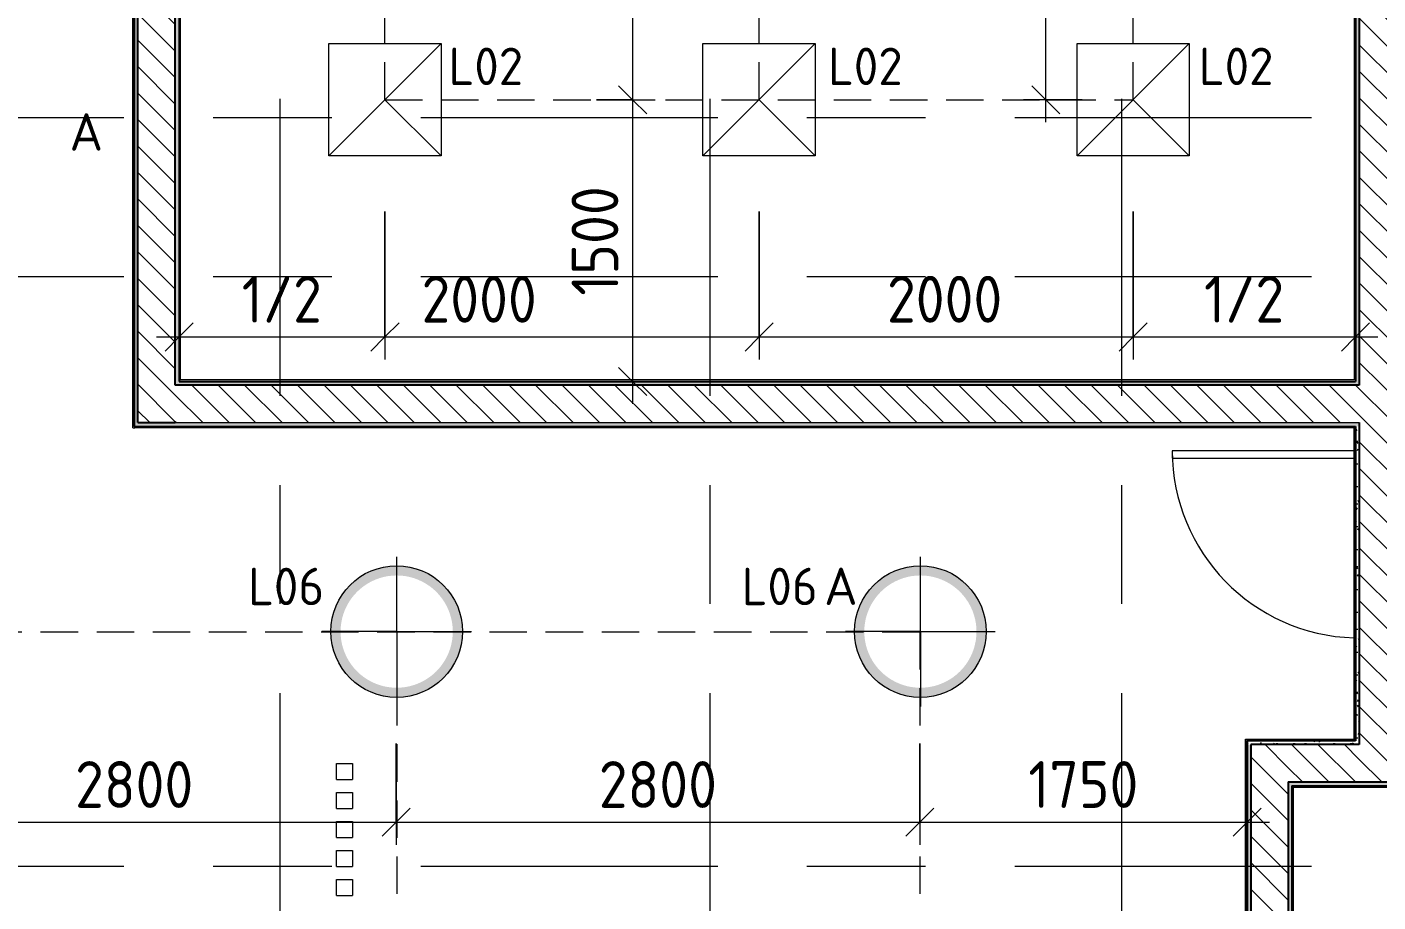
# Model space of a CAD drawing. Header units: millimetres. Extents: x 35802 to 233035, y -8553 to 29000.
# Drawn here: x 50807 to 58030, y 17959 to 22633 of the extents above; entities that cross this region are included whole.
import ezdxf

# ---------------------------------------------------------------- set-up
doc = ezdxf.new("R2010")
doc.units = ezdxf.units.MM
doc.linetypes.add('ADSK_Штрих_ш2 п1', pattern=[300, 200, -100])
doc.linetypes.add('Осевая', pattern=[3175, 635, -476.25, 1587.5, -476.25])
for name, color, linetype, lineweight in [('A-ANNO-DIMS', 7, 'Continuous', 9), ('A-ANNO-DIMS-100', 7, 'Continuous', 9), ('A-ANNO-NOTE', 7, 'Continuous', 9), ('A-DETL-1', 7, 'ADSK_Штрих_ш2 п1', 9), ('A-DOOR', 7, 'Continuous', 9), ('A-DOOR-1', 7, 'Continuous', 13), ('A-WALL', 7, 'Continuous', 9), ('E-LITE-EQPM-IDEN', 7, 'Continuous', 9), ('I-WALL', 7, 'Continuous', 9), ('Оси-2', 7, 'Осевая', 9)]:
    doc.layers.add(name, color=color, linetype=linetype, lineweight=lineweight)
for name, color, linetype, lineweight, true_color in [('A-CLNG-1', 7, 'Continuous', 9, 0xc0c0c0), ('A-WALL-2', 7, 'Continuous', 25, 0x3c3c3c), ('A-WALL-FNSH-2', 7, 'Continuous', 13, 0x3c3c3c), ('G-ANNO-TEXT-1', 1, 'Continuous', 9, 0xff0000)]:
    doc.layers.add(name, color=color, linetype=linetype, lineweight=lineweight, true_color=true_color)
doc.styles.add('GOST Common', font='GOST_Common.ttf', dxfattribs={"height": 200})
doc.styles.add('ISOCPEUR', font='isocpeur.ttf', dxfattribs={"width": 0.9, "height": 250})
doc.styles.add('ISOCPEUR_1', font='isocpeur.ttf', dxfattribs={"height": 200})
doc.dimstyles.new('ISO-2_5_0_9К_БОЛЬШОЙ', dxfattribs={"dimscale": 304.8, "dimtxt": 248.995294, "dimasz": 0.492126, "dimexe": 0.393701, "dimexo": 0.984252, "dimgap": 0, "dimtad": 1, "dimdec": 0, "dimrnd": 10, "dimzin": 0, "dimdsep": 46, "dimtxsty": 'ISOCPEUR', "dimblk1": 'OBLIQUE', "dimblk2": 'OBLIQUE', "dimsah": 1, "dimcen": 0.09, "dimdle": 0.393701, "dimazin": 0, "dimtfac": 1, "dimtdec": 4, "dimtix": 1, "dimtmove": 0, "dimatfit": 3, "dimfxl": 1, "dimtvp": 1, "dimtolj": 1, "dimtzin": 0, "dimarcsym": 2})
doc.dimstyles.new('ISO-2_5_0_9К_БОЛЬШОЙ_1', dxfattribs={"dimscale": 304.8, "dimtxt": 248.995294, "dimasz": 0.492126, "dimexe": 0.393701, "dimexo": 0.984252, "dimgap": 0, "dimtad": 1, "dimdec": 0, "dimrnd": 10, "dimzin": 0, "dimdsep": 46, "dimtxsty": 'ISOCPEUR', "dimblk1": 'OBLIQUE', "dimblk2": 'OBLIQUE', "dimsah": 1, "dimcen": 0.09, "dimdle": 0.393701, "dimazin": 0, "dimtfac": 1, "dimtdec": 4, "dimtix": 1, "dimtmove": 2, "dimatfit": 3, "dimfxl": 1, "dimtvp": 1, "dimtolj": 1, "dimtzin": 0, "dimarcsym": 2})
pattern_1 = [(135, (0, 0), (-70.71068, -70.71068), [])]
pattern_2 = [(0, (0, 0), (121.92, 30.48), [10.058, -81.382, 10.058, -81.382, -487.68]), (0, (0, 0), (121.92, 30.48), [-182.88, 10.058, -172.822, 10.058, -81.382, -213.36]), (0, (0, 0), (121.92, 30.48), [-457.2, 10.058, -50.902, 10.058, -142.342]), (120, (45.72, 15.24), (-87.356454, 90.345817), [10.058, -81.382, 10.058, -81.382, -487.68]), (120, (45.72, 15.24), (-87.356454, 90.345817), [-182.88, 10.058, -172.822, 10.058, -81.382, -213.36]), (120, (45.72, 15.24), (-87.356454, 90.345817), [-457.2, 10.058, -50.902, 10.058, -142.342]), (240, (60.96, 76.2), (-34.563546, -120.825817), [10.058, -81.382, 10.058, -81.382, -487.68]), (240, (60.96, 76.2), (-34.563546, -120.825817), [-182.88, 10.058, -172.822, 10.058, -81.382, -213.36]), (240, (60.96, 76.2), (-34.563546, -120.825817), [-457.2, 10.058, -50.902, 10.058, -142.342])]

# ---------------------------------------------------------------- blocks, each defined once
blk = doc.blocks.new('110_Дверь_СКБ_1Ст_Внутренняя1 - Д-12 EIW 1100x2100h_кладовые _все__ коридор _между помещениями блока столовой__ моечные _все_-32936079-План расстановки осветительного оборудования 1 этажа в осях 12-23')
at = {"layer": 'A-DOOR'}
for start, end in [(90, 178.39113), (178.39113, 178.79335)]:
    blk.add_arc((512.5, 100), 1000, start, end, dxfattribs=at)
at = {"layer": 'A-DOOR-1'}
for p, q in [((512.5, 1100), (472.5, 1100)), ((472.5, 1100), (472.5, 128)), ((512.5, 128), (512.5, 1100)), ((472.5, 128), (472.5, 121)), ((512.5, 121), (512.5, 128))]:
    blk.add_line(p, q, dxfattribs=at)
blk = doc.blocks.new('DIMBLOCK47-План расстановки осветительного оборудования 1 этажа в осях 12-23')
at = {"layer": 'A-ANNO-DIMS-100'}
for p, q in [((52780, 18806), (52780, 18265)), ((52780, 18385), (52780, 18806)), ((49980, 18191.1), (49980, 18505)), ((49860, 18385), (52780, 18385)), ((49980, 18385), (49980, 18191.1))]:
    blk.add_line(p, q, dxfattribs=at)
at = {"layer": 'A-ANNO-DIMS-100', "lineweight": 20}
for p, q in [((49980, 18385), (50055, 18460)), ((52780, 18385), (52855, 18460)), ((49980, 18385), (49905, 18310)), ((52780, 18385), (52705, 18310))]:
    blk.add_line(p, q, dxfattribs=at)
at = {"layer": 'A-ANNO-DIMS-100', "color": 0, "insert": (51064, 18711.6), "char_height": 250, "width": 758.478, "attachment_point": 1, "line_spacing_factor": 1.149209, "style": 'ISOCPEUR'}
blk.add_mtext('2800', dxfattribs=at)
blk = doc.blocks.new('_Oblique')
at = {"color": 0, "linetype": 'ByBlock', "lineweight": -2}
blk.add_line((-0.5, -0.5), (0.5, 0.5), dxfattribs=at)
blk = doc.blocks.new('DIMBLOCK48-План расстановки осветительного оборудования 1 этажа в осях 12-23')
at = {"layer": 'A-ANNO-DIMS-100'}
for p, q in [((52780, 18806), (52780, 18265)), ((52780, 18385), (52780, 18806)), ((55580, 18806), (55580, 18265)), ((55580, 18385), (55580, 18806)), ((52780, 18385), (55580, 18385))]:
    blk.add_line(p, q, dxfattribs=at)
at = {"layer": 'A-ANNO-DIMS-100', "lineweight": 20}
for p, q in [((52780, 18385), (52855, 18460)), ((55580, 18385), (55655, 18460)), ((52780, 18385), (52705, 18310)), ((55580, 18385), (55505, 18310))]:
    blk.add_line(p, q, dxfattribs=at)
at = {"layer": 'A-ANNO-DIMS-100', "color": 0, "insert": (53864, 18711.6), "char_height": 250, "width": 758.478, "attachment_point": 1, "line_spacing_factor": 1.149209, "style": 'ISOCPEUR'}
blk.add_mtext('2800', dxfattribs=at)
blk = doc.blocks.new('DIMBLOCK49-План расстановки осветительного оборудования 1 этажа в осях 12-23')
at = {"layer": 'A-ANNO-DIMS-100'}
for p, q in [((55580, 18806), (55580, 18265)), ((55580, 18385), (55580, 18806)), ((57330, 18191.1), (57330, 18505)), ((55580, 18385), (57450, 18385)), ((57330, 18385), (57330, 18191.1))]:
    blk.add_line(p, q, dxfattribs=at)
at = {"layer": 'A-ANNO-DIMS-100', "lineweight": 20}
for p, q in [((55580, 18385), (55655, 18460)), ((57330, 18385), (57405, 18460)), ((55580, 18385), (55505, 18310)), ((57330, 18385), (57255, 18310))]:
    blk.add_line(p, q, dxfattribs=at)
at = {"layer": 'A-ANNO-DIMS-100', "color": 0, "insert": (56160.5, 18711.6), "char_height": 250, "width": 706.764, "attachment_point": 1, "line_spacing_factor": 1.149209, "style": 'ISOCPEUR'}
blk.add_mtext('1750', dxfattribs=at)
blk = doc.blocks.new('DIMBLOCK55-План расстановки осветительного оборудования 1 этажа в осях 12-23')
at = {"layer": 'A-ANNO-DIMS-100'}
for p, q in [((52721, 21647.5), (52721, 20857.5)), ((52721, 20977.5), (52721, 21647.5)), ((51620, 20783.6), (51620, 21097.5)), ((51500, 20977.5), (52721, 20977.5)), ((51620, 20977.5), (51620, 20783.6))]:
    blk.add_line(p, q, dxfattribs=at)
at = {"layer": 'A-ANNO-DIMS-100', "lineweight": 20}
for p, q in [((51620, 20977.5), (51695, 21052.5)), ((52721, 20977.5), (52796, 21052.5)), ((51620, 20977.5), (51545, 20902.5)), ((52721, 20977.5), (52646, 20902.5))]:
    blk.add_line(p, q, dxfattribs=at)
at = {"layer": 'A-ANNO-DIMS-100', "color": 0, "insert": (51955, 21304.2), "char_height": 250, "width": 517.144, "attachment_point": 1, "line_spacing_factor": 1.149209, "style": 'ISOCPEUR'}
blk.add_mtext('1/2', dxfattribs=at)
blk = doc.blocks.new('DIMBLOCK56-План расстановки осветительного оборудования 1 этажа в осях 12-23')
at = {"layer": 'A-ANNO-DIMS-100'}
for p, q in [((52721, 21647.5), (52721, 20857.5)), ((52721, 20977.5), (52721, 21647.5)), ((54721, 21647.5), (54721, 20857.5)), ((54721, 20977.5), (54721, 21647.5)), ((52721, 20977.5), (54721, 20977.5))]:
    blk.add_line(p, q, dxfattribs=at)
at = {"layer": 'A-ANNO-DIMS-100', "lineweight": 20}
for p, q in [((52721, 20977.5), (52796, 21052.5)), ((54721, 20977.5), (54796, 21052.5)), ((52721, 20977.5), (52646, 20902.5)), ((54721, 20977.5), (54646, 20902.5))]:
    blk.add_line(p, q, dxfattribs=at)
at = {"layer": 'A-ANNO-DIMS-100', "color": 0, "insert": (52916.2, 21304.2), "char_height": 250, "width": 758.478, "attachment_point": 1, "line_spacing_factor": 1.149209, "style": 'ISOCPEUR'}
blk.add_mtext('2000', dxfattribs=at)
blk = doc.blocks.new('DIMBLOCK57-План расстановки осветительного оборудования 1 этажа в осях 12-23')
at = {"layer": 'A-ANNO-DIMS-100'}
for p, q in [((54721, 21647.5), (54721, 20857.5)), ((54721, 20977.5), (54721, 21647.5)), ((56721, 21647.5), (56721, 20857.5)), ((56721, 20977.5), (56721, 21647.5)), ((54721, 20977.5), (56721, 20977.5))]:
    blk.add_line(p, q, dxfattribs=at)
at = {"layer": 'A-ANNO-DIMS-100', "lineweight": 20}
for p, q in [((54721, 20977.5), (54796, 21052.5)), ((56721, 20977.5), (56796, 21052.5)), ((54721, 20977.5), (54646, 20902.5)), ((56721, 20977.5), (56646, 20902.5))]:
    blk.add_line(p, q, dxfattribs=at)
at = {"layer": 'A-ANNO-DIMS-100', "color": 0, "insert": (55405, 21304.2), "char_height": 250, "width": 758.478, "attachment_point": 1, "line_spacing_factor": 1.149209, "style": 'ISOCPEUR'}
blk.add_mtext('2000', dxfattribs=at)
blk = doc.blocks.new('DIMBLOCK58-План расстановки осветительного оборудования 1 этажа в осях 12-23')
at = {"layer": 'A-ANNO-DIMS-100'}
for p, q in [((56721, 21647.5), (56721, 20857.5)), ((56721, 20977.5), (56721, 21647.5)), ((57910, 20783.6), (57910, 21097.5)), ((56721, 20977.5), (58030, 20977.5)), ((57910, 20977.5), (57910, 20783.6))]:
    blk.add_line(p, q, dxfattribs=at)
at = {"layer": 'A-ANNO-DIMS-100', "lineweight": 20}
for p, q in [((56721, 20977.5), (56796, 21052.5)), ((57910, 20977.5), (57985, 21052.5)), ((56721, 20977.5), (56646, 20902.5)), ((57910, 20977.5), (57835, 20902.5))]:
    blk.add_line(p, q, dxfattribs=at)
at = {"layer": 'A-ANNO-DIMS-100', "color": 0, "insert": (57100, 21304.2), "char_height": 250, "width": 517.144, "attachment_point": 1, "line_spacing_factor": 1.149209, "style": 'ISOCPEUR'}
blk.add_mtext('1/2', dxfattribs=at)
blk = doc.blocks.new('DIMBLOCK253-План расстановки осветительного оборудования 1 этажа в осях 12-23')
at = {"layer": 'A-ANNO-DIMS-100'}
for p, q in [((54045.1, 23870), (54045.1, 22245)), ((53851.2, 23750), (54165.1, 23750)), ((54045.1, 23750), (53851.2, 23750)), ((53851.2, 22245), (54165.1, 22245)), ((54045.1, 22245), (53851.2, 22245))]:
    blk.add_line(p, q, dxfattribs=at)
at = {"layer": 'A-ANNO-DIMS-100', "lineweight": 20}
for p, q in [((54045.1, 23750), (53970.1, 23825)), ((54045.1, 23750), (54120.1, 23675)), ((54045.1, 22245), (53970.1, 22320)), ((54045.1, 22245), (54120.1, 22170))]:
    blk.add_line(p, q, dxfattribs=at)
at = {"layer": 'A-ANNO-DIMS-100', "color": 0, "insert": (53718.5, 22703), "char_height": 250, "width": 706.764, "attachment_point": 1, "rotation": 90, "line_spacing_factor": 1.149209, "style": 'ISOCPEUR'}
blk.add_mtext('1500', dxfattribs=at)
blk = doc.blocks.new('DIMBLOCK254-План расстановки осветительного оборудования 1 этажа в осях 12-23')
at = {"layer": 'A-ANNO-DIMS-100', "lineweight": 20}
for p, q in [((54045.1, 22245), (53970.1, 22320)), ((54045.1, 22245), (54120.1, 22170)), ((54045.1, 20740), (53970.1, 20815)), ((54045.1, 20740), (54120.1, 20665))]:
    blk.add_line(p, q, dxfattribs=at)
at = {"layer": 'A-ANNO-DIMS-100'}
for p, q in [((53851.2, 22245), (54165.1, 22245)), ((54045.1, 22245), (53851.2, 22245)), ((54045.1, 22245), (54045.1, 20620)), ((53851.2, 20740), (54165.1, 20740)), ((54045.1, 20740), (53851.2, 20740))]:
    blk.add_line(p, q, dxfattribs=at)
at = {"layer": 'A-ANNO-DIMS-100', "color": 0, "insert": (53718.5, 21198), "char_height": 250, "width": 706.764, "attachment_point": 1, "rotation": 90, "line_spacing_factor": 1.149209, "style": 'ISOCPEUR'}
blk.add_mtext('1500', dxfattribs=at)
blk = doc.blocks.new('DIMBLOCK256-План расстановки осветительного оборудования 1 этажа в осях 12-23')
at = {"layer": 'A-ANNO-DIMS-100', "lineweight": 20}
for p, q in [((56254.3, 23869), (56179.3, 23944)), ((56254.3, 23869), (56329.3, 23794)), ((56254.3, 22245), (56179.3, 22320)), ((56254.3, 22245), (56329.3, 22170))]:
    blk.add_line(p, q, dxfattribs=at)
at = {"layer": 'A-ANNO-DIMS-100'}
for p, q in [((56448.3, 23869), (56134.3, 23869)), ((56254.3, 22125), (56254.3, 23869)), ((56254.3, 23869), (56448.3, 23869)), ((56448.3, 22245), (56134.3, 22245)), ((56254.3, 22245), (56448.3, 22245))]:
    blk.add_line(p, q, dxfattribs=at)
at = {"layer": 'A-ANNO-DIMS-100', "color": 0, "insert": (55927.7, 22841.5), "char_height": 250, "width": 517.144, "attachment_point": 1, "rotation": 90, "line_spacing_factor": 1.149209, "style": 'ISOCPEUR'}
blk.add_mtext('1/2', dxfattribs=at)

msp = doc.modelspace()

# ---------------------------------------------------------------- hatches: boundary and pattern name
at = {"layer": 'A-ANNO-NOTE'}
h = msp.add_hatch(color=256, dxfattribs=at)
h.paths.add_polyline_path([(52783.5, 19051.4), (52811.1, 19052.5), (52838.6, 19055.8), (52865.7, 19061.1), (52892.3, 19068.7), (52918.2, 19078.2), (52943.3, 19089.8), (52967.5, 19103.3), (52990.4, 19118.7), (53012.1, 19135.8), (53032.4, 19154.5), (53051.2, 19174.8), (53070.9, 19200.2), (53083.7, 19219.5), (53097.2, 19243.6), (53108.8, 19268.7), (53118.3, 19294.7), (53125.8, 19321.3), (53131.2, 19348.4), (53134.5, 19375.8), (53135.6, 19403.5), (53134.5, 19431.1), (53131.2, 19458.8), (53125.8, 19485.6), (53118.3, 19512.2), (53108.8, 19538.2), (53097.2, 19563.3), (53083.3, 19588), (53068.3, 19610.4), (53051.2, 19632.1), (53032.4, 19652.4), (53012.1, 19671.1), (52990.4, 19688.3), (52967.5, 19703.6), (52942.9, 19717.3), (52918.2, 19728.7), (52892.3, 19738.3), (52865.7, 19745.8), (52838.6, 19751.2), (52811.1, 19754.4), (52783.5, 19755.5), (52755.9, 19754.4), (52728.4, 19751.2), (52701.3, 19745.8), (52674.7, 19738.3), (52648.8, 19728.7), (52623.7, 19717.1), (52599.6, 19703.6), (52576.6, 19688.3), (52554.9, 19671.1), (52534.6, 19652.4), (52515.8, 19632.1), (52498.7, 19610.4), (52483.4, 19587.4), (52469.9, 19563.3), (52458.3, 19538.2), (52448.7, 19512.2), (52441.2, 19485.6), (52435.8, 19458.5), (52432.6, 19431.1), (52431.5, 19403.5), (52432.6, 19375.8), (52435.8, 19348.4), (52441.2, 19321.3), (52448.7, 19294.7), (52458.3, 19268.7), (52469.9, 19243.6), (52483.4, 19219.5), (52498.7, 19196.5), (52515.8, 19174.8), (52534.6, 19154.5), (52554.9, 19135.8), (52576.6, 19118.7), (52599.6, 19103.3), (52623.7, 19089.8), (52648.8, 19078.2), (52674.7, 19068.7), (52701.3, 19061.1), (52728.4, 19055.8), (52755.9, 19052.5), (52774.3, 19051.5)])
h.paths.add_polyline_path([(52783.5, 19103.5), (52760, 19104.4), (52736.6, 19107.2), (52713.5, 19111.7), (52690.8, 19118.1), (52668.7, 19126.3), (52647.3, 19136.2), (52626.8, 19147.7), (52607.2, 19160.8), (52588.7, 19175.3), (52571.4, 19191.3), (52555.4, 19208.6), (52540.8, 19227.1), (52527.7, 19246.7), (52516.2, 19267.3), (52506.4, 19288.7), (52498.2, 19310.8), (52491.8, 19333.4), (52487.2, 19356.5), (52484.4, 19379.9), (52483.5, 19403.5), (52484.4, 19427), (52487.2, 19450.4), (52491.8, 19473.5), (52498.2, 19496.2), (52506.4, 19518.3), (52516.2, 19539.7), (52527.7, 19560.2), (52540.8, 19579.8), (52555.4, 19598.3), (52571.4, 19615.6), (52588.7, 19631.6), (52611.6, 19649.3), (52626.8, 19659.2), (52647.3, 19670.8), (52668.7, 19680.6), (52690.8, 19688.8), (52713.5, 19695.2), (52736.6, 19699.8), (52760, 19702.5), (52783.5, 19703.5), (52807.1, 19702.5), (52830.5, 19699.8), (52853.6, 19695.2), (52876.2, 19688.8), (52898.3, 19680.6), (52919.7, 19670.8), (52940.3, 19659.2), (52959.9, 19646.2), (52978.4, 19631.6), (52995.7, 19615.6), (53011.6, 19598.3), (53026.2, 19579.8), (53039.3, 19560.2), (53050.8, 19539.7), (53060.7, 19518.3), (53068.8, 19496.2), (53075.2, 19473.5), (53079.8, 19450.4), (53082.6, 19427), (53083.5, 19403.5), (53082.6, 19379.9), (53079.8, 19356.5), (53074.2, 19329.5), (53068.8, 19310.8), (53060.7, 19288.7), (53050.8, 19267.3), (53039.3, 19246.7), (53026.2, 19227.1), (53011.6, 19208.6), (52995.7, 19191.3), (52974.3, 19172), (52959.9, 19160.8), (52940.3, 19147.7), (52919.7, 19136.2), (52898.3, 19126.3), (52876.2, 19118.1), (52853.6, 19111.7), (52830.5, 19107.2), (52807.1, 19104.4), (52791.4, 19103.6)])
h = msp.add_hatch(color=256, dxfattribs=at)
h.paths.add_polyline_path([(55583.5, 19051.4), (55611.1, 19052.5), (55638.6, 19055.8), (55665.7, 19061.1), (55694.9, 19069.5), (55718.2, 19078.2), (55743.3, 19089.8), (55767.5, 19103.3), (55790.4, 19118.7), (55812.1, 19135.8), (55832.4, 19154.5), (55851.2, 19174.8), (55870.9, 19200.2), (55883.7, 19219.5), (55897.2, 19243.6), (55908.8, 19268.7), (55918.3, 19294.7), (55925.8, 19321.3), (55931.2, 19348.4), (55934.5, 19375.8), (55935.6, 19403.5), (55934.5, 19431.1), (55931.2, 19458.8), (55925.8, 19485.6), (55918.3, 19512.2), (55908.8, 19538.2), (55897.2, 19563.3), (55883.3, 19588), (55868.3, 19610.4), (55851.2, 19632.1), (55832.4, 19652.4), (55812.1, 19671.1), (55790.4, 19688.3), (55767.5, 19703.6), (55742.9, 19717.3), (55718.2, 19728.7), (55692.3, 19738.3), (55665.7, 19745.8), (55638.6, 19751.2), (55611.1, 19754.4), (55583.5, 19755.5), (55555.9, 19754.4), (55528.4, 19751.2), (55501.3, 19745.8), (55474.7, 19738.3), (55448.8, 19728.7), (55423.7, 19717.1), (55399.6, 19703.6), (55376.6, 19688.3), (55354.9, 19671.1), (55332.2, 19649.9), (55315.8, 19632.1), (55298.7, 19610.4), (55283.4, 19587.4), (55269.9, 19563.3), (55258.3, 19538.2), (55248.7, 19512.2), (55241.2, 19485.6), (55235.8, 19458.5), (55232.6, 19431.1), (55231.5, 19403.5), (55232.6, 19375.8), (55235.8, 19348.4), (55241.2, 19321.3), (55248.7, 19294.7), (55258.3, 19268.7), (55269.9, 19243.6), (55283.4, 19219.5), (55298.7, 19196.5), (55315.8, 19174.8), (55334.6, 19154.5), (55354.9, 19135.8), (55376.6, 19118.7), (55399.6, 19103.3), (55423.7, 19089.8), (55448.8, 19078.2), (55474.7, 19068.7), (55501.3, 19061.1), (55528.4, 19055.8), (55555.9, 19052.5), (55574.3, 19051.5)])
h.paths.add_polyline_path([(55583.5, 19103.5), (55560, 19104.4), (55536.6, 19107.2), (55513.5, 19111.7), (55490.8, 19118.1), (55468.7, 19126.3), (55447.3, 19136.2), (55426.8, 19147.7), (55407.2, 19160.8), (55388.7, 19175.3), (55371.4, 19191.3), (55355.4, 19208.6), (55340.8, 19227.1), (55327.7, 19246.7), (55316.2, 19267.3), (55306.4, 19288.7), (55298.2, 19310.8), (55291.8, 19333.4), (55287.2, 19356.5), (55284.4, 19379.9), (55283.5, 19403.5), (55284.4, 19427), (55287.2, 19450.4), (55291.8, 19473.5), (55298.2, 19496.2), (55306.4, 19518.3), (55316.2, 19539.7), (55327.7, 19560.2), (55340.8, 19579.8), (55355.4, 19598.3), (55371.4, 19615.6), (55388.7, 19631.6), (55407.2, 19646.2), (55426.8, 19659.2), (55447.3, 19670.8), (55468.7, 19680.6), (55490.8, 19688.8), (55513.6, 19695.2), (55536.6, 19699.8), (55560, 19702.5), (55583.5, 19703.5), (55607.1, 19702.5), (55630.5, 19699.8), (55653.6, 19695.2), (55676.2, 19688.8), (55698.3, 19680.6), (55719.7, 19670.8), (55740.3, 19659.2), (55759.9, 19646.2), (55778.4, 19631.6), (55795.7, 19615.6), (55811.6, 19598.3), (55826.2, 19579.8), (55839.3, 19560.2), (55850.8, 19539.7), (55860.7, 19518.3), (55868.8, 19496.2), (55876.3, 19468.7), (55879.8, 19450.4), (55882.6, 19427), (55883.5, 19403.5), (55882.6, 19379.9), (55879.8, 19356.5), (55874.2, 19329.5), (55868.8, 19310.8), (55860.7, 19288.7), (55850.8, 19267.3), (55839.3, 19246.7), (55826.2, 19227.1), (55811.6, 19208.6), (55795.7, 19191.3), (55778.4, 19175.3), (55759.9, 19160.8), (55740.3, 19147.7), (55719.7, 19136.2), (55694.9, 19124.9), (55676.2, 19118.1), (55653.6, 19111.7), (55630.5, 19107.2), (55607.1, 19104.4), (55591.4, 19103.6)])
at = {"layer": 'I-WALL'}
h = msp.add_hatch(dxfattribs=at)
h.set_pattern_fill('FP_20', color=256, style=0, pattern_type=2)
h.set_pattern_definition(pattern_1)
h.paths.add_polyline_path([(51523.3, 20520), (51600, 20520), (51600, 26880), (51400, 26880), (51400, 20520)])
h = msp.add_hatch(dxfattribs=at)
h.set_pattern_fill('FP_67', color=256, style=0, pattern_type=2)
h.set_pattern_definition(pattern_2)
h.paths.add_polyline_path([(51380, 20500), (51400, 20500), (51400, 26537.5), (51380, 26537.5), (51380, 20622.3)])
h = msp.add_hatch(dxfattribs=at)
h.set_pattern_fill('FP_20', color=256, style=0, pattern_type=2)
h.set_pattern_definition(pattern_1)
h.paths.add_polyline_path([(58130, 20720), (58130, 24890), (57930, 24890), (57930, 20720)])
h = msp.add_hatch(dxfattribs=at)
h.set_pattern_fill('FP_67', color=256, style=0, pattern_type=2)
h.set_pattern_definition(pattern_2)
h.paths.add_polyline_path([(57930, 20740), (57930, 24730), (57910, 24730), (57910, 20740)])
h = msp.add_hatch(dxfattribs=at)
h.set_pattern_fill('FP_67', color=256, style=0, pattern_type=2)
h.set_pattern_definition(pattern_2)
h.paths.add_polyline_path([(51620, 20740), (51620, 23770), (51600, 23770), (51600, 20740)])
h = msp.add_hatch(dxfattribs=at)
h.set_pattern_fill('FP_67', color=256, style=0, pattern_type=2)
h.set_pattern_definition(pattern_2)
h.paths.add_polyline_path([(57930, 20720), (57930, 20740), (51600, 20740), (51600, 20720), (57145.9, 20720)])
h = msp.add_hatch(dxfattribs=at)
h.set_pattern_fill('FP_20', color=256, style=0, pattern_type=2)
h.set_pattern_definition(pattern_1)
h.paths.add_polyline_path([(57930, 20520), (58130, 20520), (58130, 20720), (51600, 20720), (51600, 20520), (57145.9, 20520)])
h = msp.add_hatch(dxfattribs=at)
h.set_pattern_fill('FP_67', color=256, style=0, pattern_type=2)
h.set_pattern_definition(pattern_2)
h.paths.add_polyline_path([(57910, 20500), (57930, 20500), (57930, 20520), (51400, 20520), (51400, 20500), (57145.9, 20500)])
h = msp.add_hatch(dxfattribs=at)
h.set_pattern_fill('FP_20', color=256, style=0, pattern_type=2)
h.set_pattern_definition(pattern_1)
h.paths.add_polyline_path([(58130, 18600), (58130, 20520), (57930, 20520), (57930, 18600)])
h = msp.add_hatch(dxfattribs=at)
h.set_pattern_fill('FP_67', color=256, style=0, pattern_type=2)
h.set_pattern_definition(pattern_2)
h.paths.add_polyline_path([(57930, 18800), (57930, 20500), (57910, 20500), (57910, 18800)])
h = msp.add_hatch(dxfattribs=at)
h.set_pattern_fill('FP_67', color=256, style=0, pattern_type=2)
h.set_pattern_definition(pattern_2)
h.paths.add_polyline_path([(57910, 18800), (57910, 18820), (57330, 18820), (57330, 18800), (57871.4, 18800)])
h = msp.add_hatch(dxfattribs=at)
h.set_pattern_fill('FP_67', color=256, style=0, pattern_type=2)
h.set_pattern_definition(pattern_2)
h.paths.add_polyline_path([(57350, 15803.8), (57350, 18800), (57330, 18800), (57330, 15803.8)])
h = msp.add_hatch(dxfattribs=at)
h.set_pattern_fill('FP_20', color=256, style=0, pattern_type=2)
h.set_pattern_definition(pattern_1)
h.paths.add_polyline_path([(57350, 15803.8), (57550, 15803.8), (57550, 18800), (57350, 18800), (57350, 17261)])
h = msp.add_hatch(dxfattribs=at)
h.set_pattern_fill('FP_20', color=256, style=0, pattern_type=2)
h.set_pattern_definition(pattern_1)
h.paths.add_polyline_path([(57930, 18600), (57930, 18800), (57550, 18800), (57550, 18600), (57871.4, 18600)])
h = msp.add_hatch(dxfattribs=at)
h.set_pattern_fill('FP_67', color=256, style=0, pattern_type=2)
h.set_pattern_definition(pattern_2)
h.paths.add_polyline_path([(60047.9, 18580), (60730, 18580), (60730, 18600), (57550, 18600), (57550, 18580), (58596.9, 18580)])
h = msp.add_hatch(dxfattribs=at)
h.set_pattern_fill('FP_67', color=256, style=0, pattern_type=2)
h.set_pattern_definition(pattern_2)
h.paths.add_polyline_path([(57550, 11900), (57570, 11900), (57570, 18580), (57550, 18580), (57550, 13124.1)])

# ---------------------------------------------------------------- linework, layer by layer
at = {"layer": 'A-ANNO-NOTE'}
for p, q in [((52421, 22545), (53021, 22545)), ((52421, 21945), (52421, 22545)), ((53021, 22545), (52421, 21945)), ((53021, 22545), (53021, 21945)), ((54421, 22545), (55021, 22545)), ((54421, 21945), (54421, 22545)), ((55021, 22545), (54421, 21945)), ((55021, 22545), (55021, 21945)), ((56421, 22545), (57021, 22545)), ((56421, 21945), (56421, 22545)), ((57021, 22545), (56421, 21945)), ((57021, 22545), (57021, 21945)), ((52721, 22245), (53021, 21945)), ((54721, 22245), (55021, 21945)), ((56721, 22245), (57021, 21945)), ((53021, 21945), (52421, 21945)), ((55021, 21945), (54421, 21945)), ((57021, 21945), (56421, 21945)), ((52783.5, 19403.5), (52783.5, 19803.5)), ((55583.5, 19403.5), (55583.5, 19803.5)), ((52783.5, 19403.5), (52383.5, 19403.5)), ((52783.5, 19403.5), (52783.5, 19003.5)), ((52783.5, 19403.5), (53183.5, 19403.5)), ((55583.5, 19403.5), (55183.5, 19403.5)), ((55583.5, 19403.5), (55583.5, 19003.5)), ((55583.5, 19403.5), (55983.5, 19403.5))]:
    msp.add_line(p, q, dxfattribs=at)
for centre in [(52783.5, 19403.5), (55583.5, 19403.5)]:
    msp.add_circle(centre, 352, dxfattribs=at)
at = {"layer": 'A-CLNG-1'}
for p, q in [((57902, 20499), (51379, 20499)), ((57902, 18828), (57902, 20499)), ((57909, 18828), (57909, 20499)), ((57322, 15831.8), (57322, 18828)), ((57322, 18828), (57909, 18828))]:
    msp.add_line(p, q, dxfattribs=at)
at = {"layer": 'A-DETL-1'}
for p, q in [((52721, 22245), (52721, 25492.9)), ((54721, 22245), (54721, 25492.9)), ((56721, 22245), (56721, 25492.9)), ((52721, 22245), (56721, 22245)), ((43980, 19401.7), (55580, 19401.7)), ((52785, 19401.7), (52785, 16195.8)), ((55580, 19401.7), (55580, 16195.8))]:
    msp.add_line(p, q, dxfattribs=at)
at = {"layer": 'A-WALL'}
msp.add_line((51600, 20520), (57930, 20520), dxfattribs=at)
at = {"layer": 'A-WALL-2'}
for p, q in [((51400, 20520), (51400, 26880)), ((51380, 26479), (51380, 20500)), ((57910, 24730), (57910, 20740)), ((57930, 24750), (57930, 20720)), ((51600, 20720), (51600, 23770)), ((51620, 23750), (51620, 20740)), ((51620, 20740), (57910, 20740)), ((57930, 20720), (51600, 20720)), ((51400, 20520), (51600, 20520)), ((57930, 20520), (57930, 18800)), ((51380, 20500), (57910, 20500)), ((57910, 20500), (57910, 18820)), ((57910, 18820), (57330, 18820)), ((57330, 18820), (57330, 15823.8)), ((57350, 18800), (57350, 15803.8)), ((57930, 18800), (57350, 18800)), ((57550, 18600), (60710, 18600)), ((57550, 18600), (57550, 11900)), ((57570, 18580), (60730, 18580)), ((57570, 18580), (57570, 11920))]:
    msp.add_line(p, q, dxfattribs=at)
at = {"layer": 'A-WALL-FNSH-2'}
for p, q in [((57902, 24722), (57902, 20748)), ((51628, 20748), (51628, 23742)), ((57902, 20748), (51628, 20748)), ((57570, 18572), (60738, 18572)), ((57578, 11921), (57578, 18580))]:
    msp.add_line(p, q, dxfattribs=at)
at = {"layer": 'I-WALL'}
for p, q in [((51379, 20499), (51379, 26478)), ((51372, 20506.2), (51372, 25550)), ((51372, 20492), (51372, 20503.9)), ((51372, 20492), (51384.2, 20492)), ((57902, 20492), (51385.1, 20492)), ((57909, 20499), (57902, 20499)), ((57902, 20420), (57909, 20420)), ((57909, 19320), (57902, 19320)), ((57329, 15823.8), (57329, 18821)), ((57329, 18821), (57910, 18821)), ((57909, 18820), (57909, 18828)), ((52462.1, 18614), (52462.1, 18699)), ((52462.1, 18699), (52547.1, 18699)), ((52547.1, 18699), (52547.1, 18614)), ((52462.1, 18614), (52547.1, 18614)), ((52462.1, 18459), (52462.1, 18544)), ((52462.1, 18544), (52547.1, 18544)), ((52547.1, 18544), (52547.1, 18459)), ((52462.1, 18459), (52547.1, 18459)), ((52462.1, 18304), (52462.1, 18389)), ((52462.1, 18389), (52547.1, 18389)), ((52547.1, 18389), (52547.1, 18304)), ((52462.1, 18304), (52547.1, 18304)), ((52462.1, 18149), (52462.1, 18234)), ((52462.1, 18234), (52547.1, 18234)), ((52547.1, 18234), (52547.1, 18149)), ((52462.1, 18149), (52547.1, 18149)), ((52462.1, 17994), (52462.1, 18079)), ((52462.1, 18079), (52547.1, 18079)), ((52547.1, 18079), (52547.1, 17994)), ((52462.1, 17994), (52547.1, 17994))]:
    msp.add_line(p, q, dxfattribs=at)
at = {"layer": 'Оси-2'}
for p, q in [((52160, 501), (52160, 24898.1)), ((54460, 501), (54460, 24898.1)), ((56660, 501), (56660, 24898.1)), ((39101.6, 22150), (82250, 22150)), ((39101.6, 21300), (82250, 21300)), ((39101.6, 18150), (82250, 18150))]:
    msp.add_line(p, q, dxfattribs=at)

# ---------------------------------------------------------------- block references
at = {"layer": 'A-DOOR', "rotation": 89.99999999999991}
msp.add_blockref('110_Дверь_СКБ_1Ст_Внутренняя1 - Д-12 EIW 1100x2100h_кладовые _все__ коридор _между помещениями блока столовой__ моечные _все_-32936079-План расстановки осветительного оборудования 1 этажа в осях 12-23', (58030, 19857.5), dxfattribs=at)

# ---------------------------------------------------------------- texts
at = {"layer": 'E-LITE-EQPM-IDEN', "char_height": 200, "width": 529.114, "attachment_point": 1, "style": 'GOST Common'}
for s, insert in [('L02', (53061.2, 22523.5)), ('L02', (55090.1, 22523.5)), ('L02', (57072.8, 22523.5)), ('L06', (51989.7, 19744.7)), ('L06', (54628.3, 19744.7))]:
    msp.add_mtext(s, dxfattribs=dict(at, insert=insert))
at = {"layer": 'G-ANNO-TEXT-1', "char_height": 200, "width": 224.472, "attachment_point": 1, "style": 'ISOCPEUR_1'}
for insert in [(51034, 22173), (55068.5, 19745.8)]:
    msp.add_mtext('\\fISOCPEUR|b0|i0|c204|p34|;А', dxfattribs=dict(at, insert=insert))

# ---------------------------------------------------------------- dimensions: what is measured, and where the dimension line sits
at = {"layer": 'A-ANNO-DIMS'}
dim = msp.add_linear_dim(base=(56254.3, 23869), p1=(56148.3, 22245), p2=(56148.3, 23869), angle=90, text='1/2', dimstyle='ISO-2_5_0_9К_БОЛЬШОЙ', override={"dimpost": '<>', "dimfxl": 1623.970481}, dxfattribs=at)
dim.commit()
dim.dimension.update_dxf_attribs({"geometry": 'DIMBLOCK256-План расстановки осветительного оборудования 1 этажа в осях 12-23', "text_midpoint": (56129.3, 23057)})
for base, p1, p2, picture, middle in [((54045.1, 22245), (54151.2, 23750), (54151.2, 22245), 'DIMBLOCK253-План расстановки осветительного оборудования 1 этажа в осях 12-23', (53920.1, 22997.5)), ((54045.1, 20740), (54151.2, 22245), (54151.2, 20740), 'DIMBLOCK254-План расстановки осветительного оборудования 1 этажа в осях 12-23', (53920.1, 21492.5))]:
    dim = msp.add_linear_dim(base=base, p1=p1, p2=p2, angle=90, dimstyle='ISO-2_5_0_9К_БОЛЬШОЙ', override={"dimpost": '<>', "dimfxl": 1504.999977}, dxfattribs=at)
    dim.commit()
    dim.dimension.update_dxf_attribs({"geometry": picture, "text_midpoint": middle})
for base, p1, p2, override, picture, middle in [((52721, 20977.5), (51620, 21083.6), (52721, 21947.5), {"dimpost": '<>', "dimfxl": 1399.469026}, 'DIMBLOCK55-План расстановки осветительного оборудования 1 этажа в осях 12-23', (52170.5, 21102.5)), ((57910, 20977.5), (56721, 21947.5), (57910, 21083.6), {"dimpost": '<>', "dimfxl": 1469.705277}, 'DIMBLOCK58-План расстановки осветительного оборудования 1 этажа в осях 12-23', (57315.5, 21102.5))]:
    dim = msp.add_linear_dim(base=base, p1=p1, p2=p2, text='1/2', dimstyle='ISO-2_5_0_9К_БОЛЬШОЙ', override=override, dxfattribs=at)
    dim.commit()
    dim.dimension.update_dxf_attribs({"geometry": picture, "text_midpoint": middle})
dim = msp.add_linear_dim(base=(54721, 20977.5), p1=(52721, 21947.5), p2=(54721, 21947.5), dimstyle='ISO-2_5_0_9К_БОЛЬШОЙ_1', override={"dimpost": '<>', "dimfxl": 2000}, dxfattribs=at)
dim.commit()
dim.dimension.update_dxf_attribs({"geometry": 'DIMBLOCK56-План расстановки осветительного оборудования 1 этажа в осях 12-23', "text_midpoint": (53295.4, 21137.5), "dimtype": 160})
for base, p1, p2, override, picture, middle in [((56721, 20977.5), (54721, 21947.5), (56721, 21947.5), {"dimpost": '<>', "dimfxl": 2000}, 'DIMBLOCK57-План расстановки осветительного оборудования 1 этажа в осях 12-23', (55721, 21102.5)), ((52780, 18385), (49980, 18491.1), (52780, 19106), {"dimpost": '<>', "dimfxl": 2866.717856}, 'DIMBLOCK47-План расстановки осветительного оборудования 1 этажа в осях 12-23', (51380, 18510)), ((55580, 18385), (52780, 19106), (55580, 19106), {"dimpost": '<>', "dimfxl": 2800}, 'DIMBLOCK48-План расстановки осветительного оборудования 1 этажа в осях 12-23', (54180, 18510)), ((57330, 18385), (55580, 19106), (57330, 18491.1), {"dimpost": '<>', "dimfxl": 1854.877695}, 'DIMBLOCK49-План расстановки осветительного оборудования 1 этажа в осях 12-23', (56455, 18510))]:
    dim = msp.add_linear_dim(base=base, p1=p1, p2=p2, dimstyle='ISO-2_5_0_9К_БОЛЬШОЙ', override=override, dxfattribs=at)
    dim.commit()
    dim.dimension.update_dxf_attribs({"geometry": picture, "text_midpoint": middle})

doc.saveas('drawing.dxf')
